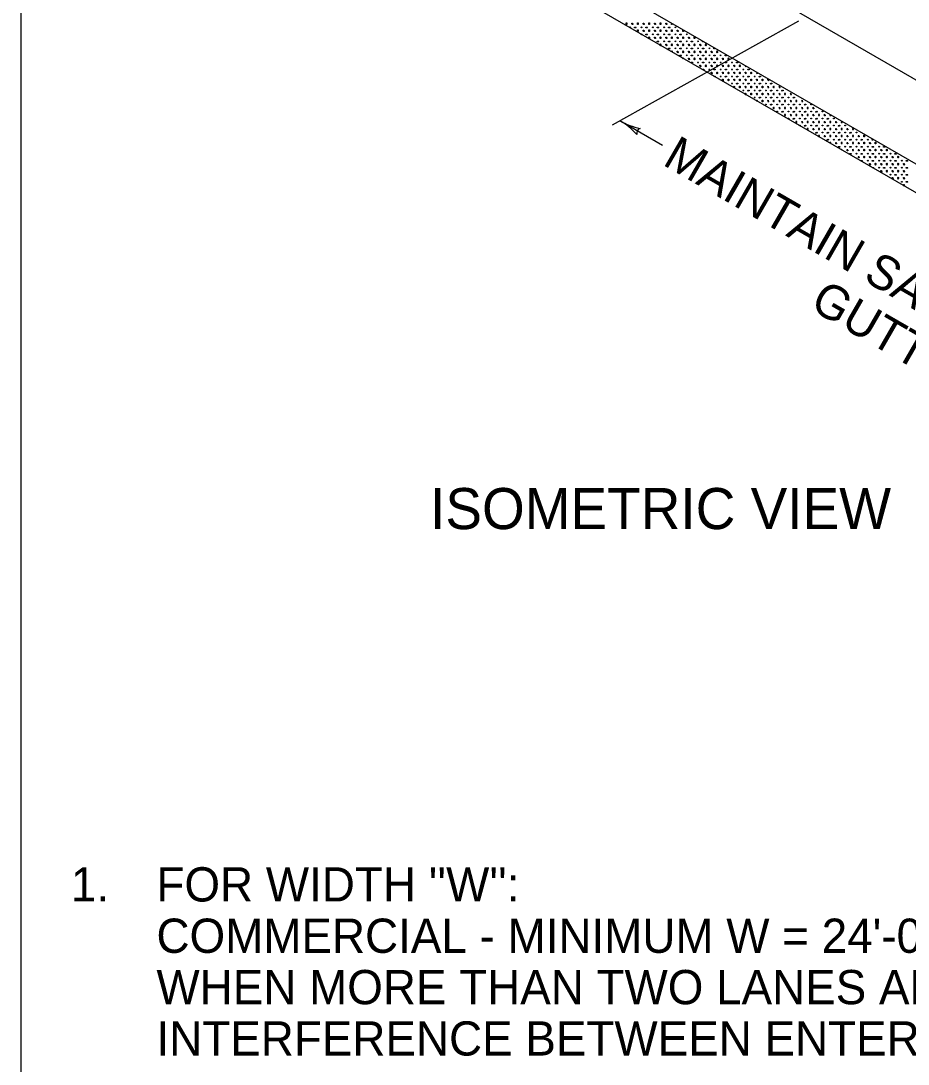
# Model space of a CAD drawing. Extents: x 39.9 to 72.9, y 2.3 to 22.3.
# Drawn here: x 39.88 to 44.95, y 12.4 to 18.38 of the extents above; entities that cross this region are included whole.
import ezdxf

# ---------------------------------------------------------------- set-up
doc = ezdxf.new("R2010")
doc.units = 0
for name, color, linetype in [('Level 1', 7, 'Continuous'), ('Level 2', 7, 'Continuous'), ('z - Construction', 7, 'Continuous')]:
    doc.layers.add(name, color=color, linetype=linetype)

msp = doc.modelspace()

# ---------------------------------------------------------------- linework, layer by layer
at = {"layer": 'Level 1'}
for p, q in [((49.8968, 15.21), (43.6397, 18.8225)), ((49.4724, 14.973), (43.2153, 18.5856)), ((49.4724, 14.8098), (43.2153, 18.4223)), ((43.5488, 17.6639), (43.3046, 17.805))]:
    msp.add_line(p, q, dxfattribs=at)
for centre in [(43.3426, 18.3628), (43.3426, 18.3572), (43.3629, 18.3396), (43.375, 18.3616), (43.3766, 18.3572), (43.3903, 18.3385), (43.3948, 18.339), (43.4074, 18.3628), (43.4074, 18.3572), (43.4277, 18.3396), (43.4398, 18.3616), (43.4414, 18.3572), (43.4551, 18.3385), (43.4595, 18.339), (43.4722, 18.3628), (43.4722, 18.3572), (43.4925, 18.3396), (43.5046, 18.3616), (43.5062, 18.3572), (43.5199, 18.3385), (43.5243, 18.339), (43.537, 18.3628), (43.537, 18.3572), (43.5573, 18.3396), (43.5694, 18.3616), (43.571, 18.3572), (43.5847, 18.3385), (43.5891, 18.339), (43.6018, 18.3572), (43.6221, 18.3396), (43.4074, 18.3226), (43.4074, 18.317), (43.4277, 18.2994), (43.4398, 18.3214), (43.4414, 18.317), (43.4551, 18.2983), (43.4595, 18.2989), (43.4722, 18.3226), (43.4722, 18.317), (43.4722, 18.2824), (43.4722, 18.2768), (43.4925, 18.2994), (43.5046, 18.3214), (43.5046, 18.2813), (43.5062, 18.317), (43.5062, 18.2768), (43.5199, 18.2983), (43.5243, 18.2989), (43.537, 18.3226), (43.537, 18.317), (43.537, 18.2824), (43.537, 18.2768), (43.5573, 18.2994), (43.5694, 18.3214), (43.5694, 18.2813), (43.571, 18.317), (43.571, 18.2768), (43.5847, 18.2983), (43.5891, 18.2989), (43.6018, 18.3226), (43.6018, 18.317), (43.6018, 18.2824), (43.6018, 18.2768), (43.6221, 18.2994), (43.6341, 18.3214), (43.6341, 18.2813), (43.6358, 18.317), (43.6358, 18.2768), (43.6495, 18.2983), (43.6539, 18.2989), (43.6665, 18.3226), (43.6665, 18.317), (43.6665, 18.2824), (43.6665, 18.2768), (43.6868, 18.2994), (43.6989, 18.2813), (43.7006, 18.2768), (43.7313, 18.2824), (43.7313, 18.2768), (43.5199, 18.2581), (43.5243, 18.2587), (43.537, 18.2422), (43.537, 18.2366), (43.5573, 18.2592), (43.5694, 18.2411), (43.571, 18.2366), (43.5847, 18.2581), (43.5847, 18.2179), (43.5891, 18.2587), (43.5891, 18.2185), (43.6018, 18.2422), (43.6018, 18.2366), (43.6221, 18.2592), (43.6221, 18.219), (43.6341, 18.2411), (43.6358, 18.2366), (43.6495, 18.2581), (43.6495, 18.2179), (43.6539, 18.2587), (43.6539, 18.2185), (43.6665, 18.2422), (43.6665, 18.2366), (43.6868, 18.2592), (43.6868, 18.219), (43.6989, 18.2411), (43.7006, 18.2366), (43.7143, 18.2581), (43.7143, 18.2179), (43.7187, 18.2587), (43.7187, 18.2185), (43.7313, 18.2422), (43.7313, 18.2366), (43.7516, 18.2592), (43.7516, 18.219), (43.7637, 18.2411), (43.7654, 18.2366), (43.7791, 18.2581), (43.7791, 18.2179), (43.7835, 18.2185), (43.7961, 18.2422), (43.7961, 18.2366), (43.8164, 18.219), (43.8439, 18.2179), (43.6018, 18.2021), (43.6341, 18.2009), (43.6358, 18.1964), (43.6495, 18.1778), (43.6539, 18.1783), (43.6665, 18.2021), (43.6665, 18.1964), (43.6665, 18.1619), (43.6868, 18.1789), (43.6989, 18.2009), (43.6989, 18.1607), (43.7006, 18.1964), (43.7006, 18.1563), (43.7143, 18.1778), (43.7187, 18.1783), (43.7313, 18.2021), (43.7313, 18.1964), (43.7313, 18.1619), (43.7313, 18.1563), (43.7516, 18.1789), (43.7637, 18.2009), (43.7637, 18.1607), (43.7654, 18.1964), (43.7654, 18.1563), (43.7791, 18.1778), (43.7835, 18.1783), (43.7961, 18.2021), (43.7961, 18.1964), (43.7961, 18.1619), (43.7961, 18.1563), (43.8164, 18.1789), (43.8285, 18.2009), (43.8285, 18.1607), (43.8301, 18.1964), (43.8301, 18.1563), (43.8439, 18.1778), (43.8483, 18.1783), (43.8609, 18.2021), (43.8609, 18.1964), (43.8609, 18.1619), (43.8609, 18.1563), (43.8812, 18.1789), (43.8933, 18.1607), (43.8949, 18.1563), (43.9087, 18.1778), (43.9131, 18.1783), (43.9257, 18.1619), (43.9257, 18.1563), (43.7143, 18.1376), (43.7187, 18.1381), (43.7516, 18.1387), (43.7637, 18.1205), (43.7654, 18.1161), (43.7791, 18.1376), (43.7791, 18.0974), (43.7835, 18.1381), (43.7835, 18.098), (43.7961, 18.1217), (43.7961, 18.1161), (43.8164, 18.1387), (43.8164, 18.0985), (43.8285, 18.1205), (43.8301, 18.1161), (43.8439, 18.1376), (43.8439, 18.0974), (43.8483, 18.1381), (43.8483, 18.098), (43.8609, 18.1217), (43.8609, 18.1161), (43.8812, 18.1387), (43.8812, 18.0985), (43.8933, 18.1205), (43.8949, 18.1161), (43.9087, 18.1376), (43.9087, 18.0974), (43.9131, 18.1381), (43.9131, 18.098), (43.9257, 18.1217), (43.9257, 18.1161), (43.946, 18.1387), (43.946, 18.0985), (43.9581, 18.1205), (43.9597, 18.1161), (43.9734, 18.1376), (43.9734, 18.0974), (43.9779, 18.1381), (43.9779, 18.098), (43.9905, 18.1217), (43.9905, 18.1161), (44.0108, 18.0985), (44.0245, 18.1161), (44.0382, 18.0974), (44.0426, 18.098), (43.8285, 18.0804), (43.8301, 18.0759), (43.8483, 18.0578), (43.8609, 18.0815), (43.8609, 18.0759), (43.8812, 18.0583), (43.8933, 18.0804), (43.8933, 18.0402), (43.8949, 18.0759), (43.8949, 18.0357), (43.9087, 18.0572), (43.9131, 18.0578), (43.9257, 18.0815), (43.9257, 18.0759), (43.9257, 18.0413), (43.9257, 18.0357), (43.946, 18.0583), (43.9581, 18.0804), (43.9581, 18.0402), (43.9597, 18.0759), (43.9597, 18.0357), (43.9734, 18.0572), (43.9779, 18.0578), (43.9905, 18.0815), (43.9905, 18.0759), (43.9905, 18.0413), (43.9905, 18.0357), (44.0108, 18.0583), (44.0229, 18.0804), (44.0229, 18.0402), (44.0245, 18.0759), (44.0245, 18.0357), (44.0382, 18.0572), (44.0426, 18.0578), (44.0553, 18.0815), (44.0553, 18.0759), (44.0553, 18.0413), (44.0553, 18.0357), (44.0756, 18.0583), (44.0877, 18.0402), (44.0893, 18.0759), (44.0893, 18.0357), (44.103, 18.0572), (44.1074, 18.0578), (44.1201, 18.0413), (44.1201, 18.0357), (44.1525, 18.0402), (44.1541, 18.0357), (43.946, 18.0181), (43.9581, 18), (43.9597, 17.9955), (43.9734, 18.017), (43.9779, 18.0176), (43.9905, 18.0012), (43.9905, 17.9955), (44.0108, 18.0181), (44.0108, 17.978), (44.0229, 18), (44.0245, 17.9955), (44.0382, 18.017), (44.0382, 17.9769), (44.0426, 18.0176), (44.0426, 17.9774), (44.0553, 18.0012), (44.0553, 17.9955), (44.0756, 18.0181), (44.0756, 17.978), (44.0877, 18), (44.0893, 17.9955), (44.103, 18.017), (44.103, 17.9769), (44.1074, 18.0176), (44.1074, 17.9774), (44.1201, 18.0012), (44.1201, 17.9955), (44.1404, 18.0181), (44.1404, 17.978), (44.1525, 18), (44.1541, 17.9955), (44.1678, 18.017), (44.1678, 17.9769), (44.1722, 18.0176), (44.1722, 17.9774), (44.1849, 18.0012), (44.1849, 17.9955), (44.2052, 17.978), (44.2172, 18), (44.2189, 17.9955), (44.2326, 17.9769), (44.237, 17.9774), (44.0229, 17.9598), (44.0245, 17.9554), (44.0553, 17.961), (44.0553, 17.9554), (44.0756, 17.9378), (44.0877, 17.9598), (44.0877, 17.9196), (44.0893, 17.9554), (44.103, 17.9367), (44.1074, 17.9372), (44.1201, 17.961), (44.1201, 17.9554), (44.1201, 17.9208), (44.1201, 17.9152), (44.1404, 17.9378), (44.1525, 17.9598), (44.1525, 17.9196), (44.1541, 17.9554), (44.1541, 17.9152), (44.1678, 17.9367), (44.1722, 17.9372), (44.1849, 17.961), (44.1849, 17.9554), (44.1849, 17.9208), (44.1849, 17.9152), (44.2052, 17.9378), (44.2172, 17.9598), (44.2172, 17.9196), (44.2189, 17.9554), (44.2189, 17.9152), (44.2326, 17.9367), (44.237, 17.9372), (44.2496, 17.961), (44.2496, 17.9554), (44.2496, 17.9208), (44.2496, 17.9152), (44.2699, 17.9378), (44.282, 17.9598), (44.282, 17.9196), (44.2837, 17.9554), (44.2837, 17.9152), (44.2974, 17.9367), (44.3018, 17.9372), (44.3144, 17.9208), (44.3144, 17.9152), (44.3468, 17.9196), (44.3485, 17.9152), (44.1404, 17.8976), (44.1678, 17.8965), (44.1722, 17.8971), (44.1849, 17.8806), (44.1849, 17.875), (44.2052, 17.8976), (44.2052, 17.8574), (44.2172, 17.8795), (44.2189, 17.875), (44.2326, 17.8965), (44.2326, 17.8563), (44.237, 17.8971), (44.237, 17.8569), (44.2496, 17.8806), (44.2496, 17.875), (44.2699, 17.8976), (44.2699, 17.8574), (44.282, 17.8795), (44.2837, 17.875), (44.2974, 17.8965), (44.2974, 17.8563), (44.3018, 17.8971), (44.3018, 17.8569), (44.3144, 17.8806), (44.3144, 17.875), (44.3347, 17.8976), (44.3347, 17.8574), (44.3468, 17.8795), (44.3485, 17.875), (44.3622, 17.8965), (44.3622, 17.8563), (44.3666, 17.8971), (44.3666, 17.8569), (44.3792, 17.8806), (44.3792, 17.875), (44.3995, 17.8976), (44.3995, 17.8574), (44.4116, 17.8795), (44.4132, 17.875), (44.427, 17.8563), (44.4314, 17.8569), (44.4643, 17.8574), (44.2496, 17.8404), (44.2496, 17.8348), (44.2699, 17.8172), (44.282, 17.8393), (44.2837, 17.8348), (44.2974, 17.8161), (44.3018, 17.8167), (44.3144, 17.8404), (44.3144, 17.8348), (44.3144, 17.8002), (44.3144, 17.7946), (44.3347, 17.8172), (44.3468, 17.8393), (44.3468, 17.7991), (44.3485, 17.8348), (44.3485, 17.7946), (44.3622, 17.8161), (44.3666, 17.8167), (44.3792, 17.8404), (44.3792, 17.8348), (44.3792, 17.8002), (44.3792, 17.7946), (44.3995, 17.8172), (44.4116, 17.8393), (44.4116, 17.7991), (44.4132, 17.8348), (44.4132, 17.7946), (44.427, 17.8161), (44.4314, 17.8167), (44.444, 17.8404), (44.444, 17.8348), (44.444, 17.8002), (44.444, 17.7946), (44.4643, 17.8172), (44.4764, 17.8393), (44.4764, 17.7991), (44.478, 17.8348), (44.478, 17.7946), (44.4918, 17.8161), (44.4962, 17.8167), (44.5088, 17.8348), (44.5088, 17.8002), (44.5088, 17.7946), (44.5291, 17.8172), (44.5412, 17.7991), (44.5428, 17.7946), (44.5736, 17.7946), (44.3347, 17.7771), (44.3622, 17.776), (44.3666, 17.7765), (44.3792, 17.7601), (44.3792, 17.7545), (44.3995, 17.7771), (44.4116, 17.7589), (44.4132, 17.7545), (44.427, 17.776), (44.427, 17.7358), (44.4314, 17.7765), (44.4314, 17.7363), (44.444, 17.7601), (44.444, 17.7545), (44.4643, 17.7771), (44.4643, 17.7369), (44.4764, 17.7589), (44.478, 17.7545), (44.4918, 17.776), (44.4918, 17.7358), (44.4962, 17.7765), (44.4962, 17.7363), (44.5088, 17.7601), (44.5088, 17.7545), (44.5291, 17.7771), (44.5291, 17.7369), (44.5412, 17.7589), (44.5428, 17.7545), (44.5565, 17.776), (44.5565, 17.7358), (44.561, 17.7765), (44.561, 17.7363), (44.5736, 17.7601), (44.5736, 17.7545), (44.5939, 17.7771), (44.5939, 17.7369), (44.606, 17.7589), (44.6076, 17.7545), (44.6213, 17.7358), (44.6257, 17.7363), (44.6384, 17.7601), (44.6384, 17.7545), (44.6587, 17.7369), (44.444, 17.7199), (44.444, 17.7143), (44.4764, 17.7187), (44.478, 17.7143), (44.4918, 17.6956), (44.4962, 17.6962), (44.5088, 17.7199), (44.5088, 17.7143), (44.5088, 17.6797), (44.5291, 17.6967), (44.5412, 17.7187), (44.5412, 17.6786), (44.5428, 17.7143), (44.5428, 17.6741), (44.5565, 17.6956), (44.561, 17.6962), (44.5736, 17.7199), (44.5736, 17.7143), (44.5736, 17.6797), (44.5736, 17.6741), (44.5939, 17.6967), (44.606, 17.7187), (44.606, 17.6786), (44.6076, 17.7143), (44.6076, 17.6741), (44.6213, 17.6956), (44.6257, 17.6962), (44.6384, 17.7199), (44.6384, 17.7143), (44.6384, 17.6797), (44.6384, 17.6741), (44.6587, 17.6967), (44.6708, 17.7187), (44.6708, 17.6786), (44.6724, 17.7143), (44.6724, 17.6741), (44.6861, 17.6956), (44.6905, 17.6962), (44.7032, 17.7199), (44.7032, 17.7143), (44.7032, 17.6797), (44.7032, 17.6741), (44.7235, 17.6967), (44.7356, 17.6786), (44.7372, 17.6741), (44.7509, 17.6956), (44.768, 17.6797), (44.768, 17.6741), (44.5565, 17.6554), (44.561, 17.656), (44.5736, 17.6395), (44.5939, 17.6565), (44.606, 17.6384), (44.6076, 17.6339), (44.6213, 17.6554), (44.6213, 17.6152), (44.6257, 17.656), (44.6257, 17.6158), (44.6384, 17.6395), (44.6384, 17.6339), (44.6587, 17.6565), (44.6587, 17.6163), (44.6708, 17.6384), (44.6724, 17.6339), (44.6861, 17.6554), (44.6861, 17.6152), (44.6905, 17.656), (44.6905, 17.6158), (44.7032, 17.6395), (44.7032, 17.6339), (44.7235, 17.6565), (44.7235, 17.6163), (44.7356, 17.6384), (44.7372, 17.6339), (44.7509, 17.6554), (44.7509, 17.6152), (44.7553, 17.656), (44.7553, 17.6158), (44.768, 17.6395), (44.768, 17.6339), (44.7883, 17.6565), (44.7883, 17.6163), (44.8003, 17.6384), (44.802, 17.6339), (44.8157, 17.6554), (44.8157, 17.6152), (44.8201, 17.656), (44.8201, 17.6158), (44.8327, 17.6395), (44.8327, 17.6339), (44.853, 17.6163), (44.8805, 17.6152), (44.8849, 17.6158), (44.6708, 17.5982), (44.6724, 17.5937), (44.6861, 17.5751), (44.6905, 17.5756), (44.7032, 17.5993), (44.7032, 17.5937), (44.7235, 17.5762), (44.7356, 17.5982), (44.7356, 17.558), (44.7372, 17.5937), (44.7509, 17.5751), (44.7553, 17.5756), (44.768, 17.5993), (44.768, 17.5937), (44.768, 17.5592), (44.7883, 17.5762), (44.8003, 17.5982), (44.8003, 17.558), (44.802, 17.5937), (44.8157, 17.5751), (44.8201, 17.5756), (44.8327, 17.5993), (44.8327, 17.5937), (44.8327, 17.5592), (44.853, 17.5762), (44.8651, 17.5982), (44.8651, 17.558), (44.8668, 17.5937), (44.8805, 17.5751), (44.8849, 17.5756), (44.8975, 17.5993), (44.8975, 17.5937), (44.8975, 17.5592), (44.9178, 17.5762), (44.9299, 17.558), (44.9453, 17.5751), (44.9497, 17.5756), (44.7372, 17.5536), (44.7553, 17.5354), (44.768, 17.5536), (44.7883, 17.536), (44.8003, 17.5178), (44.802, 17.5536), (44.802, 17.5134), (44.8157, 17.5349), (44.8201, 17.5354), (44.8327, 17.5536), (44.8327, 17.519), (44.8327, 17.5134), (44.853, 17.536), (44.853, 17.4958), (44.8651, 17.5178), (44.8668, 17.5536), (44.8668, 17.5134), (44.8805, 17.5349), (44.8805, 17.4947), (44.8849, 17.5354), (44.8849, 17.4953), (44.8975, 17.5536), (44.8975, 17.519), (44.8975, 17.5134), (44.9178, 17.536), (44.9178, 17.4958), (44.9299, 17.5178), (44.9316, 17.5536), (44.9316, 17.5134), (44.9453, 17.5349), (44.9453, 17.4947), (44.9497, 17.5354), (44.9497, 17.4953), (44.8651, 17.4777), (44.8668, 17.4732), (44.8975, 17.4788), (44.8975, 17.4732), (44.9178, 17.4556), (44.9299, 17.4777), (44.9299, 17.4375), (44.9316, 17.4732), (44.9453, 17.4545), (44.9497, 17.4551), (44.9316, 17.433)]:
    msp.add_circle(centre, 0.00221, dxfattribs=at)
at = {"layer": 'Level 2'}
msp.add_line((43.2618, 17.7811), (44.3283, 18.3764), dxfattribs=at)
for centre, radius, start, end in [((43.4961, 18.1367), 0.3831, 239.98777, 239.99999), ((43.4961, 18.1367), 0.3831, 239.99999, 258.66878), ((43.113, 17.4732), 0.3831, 41.34715, 59.99388), ((43.4307, 17.7321), 0.0306, 108.77459, 190.89128)]:
    msp.add_arc(centre, radius, start, end, dxfattribs=at)
at = {"layer": 'z - Construction'}
msp.add_lwpolyline([(39.8757, 2.3233), (72.876, 2.3233), (72.876, 22.3484), (39.8757, 22.3484)], close=True, dxfattribs=at)

# ---------------------------------------------------------------- texts
at = {"layer": 'Level 1'}
msp.add_text('ISOMETRIC VIEW', height=0.2352, dxfattribs=at).set_placement((42.218, 15.4673))
at = {"layer": 'Level 2'}
for s, p in [('MAINTAIN SAME PROFILE AS', (43.5425, 17.556)), ('GUTTER LINE', (44.3848, 16.7311))]:
    msp.add_text(s, height=0.196, rotation=330.03624, dxfattribs=at).set_placement(p)
for s, p in [('1.', (40.1619, 13.3358)), ("FOR WIDTH ''W'': ", (40.6519, 13.3358)), ("COMMERCIAL - MINIMUM W = 24'-0'', MAXIMUM W = 36'-0''", (40.6519, 13.0418)), ("WHEN MORE THAN TWO LANES ARE REQUIRED, 36' WIDTH MAY BE INCREASED TO RELIEVE ", (40.6519, 12.7478)), ("INTERFERENCE BETWEEN ENTERING AND EXITING TRAFFIC. AT THE ENGINEER'S", (40.6519, 12.4538))]:
    msp.add_text(s, height=0.196, dxfattribs=at).set_placement(p)

doc.saveas('drawing.dxf')
